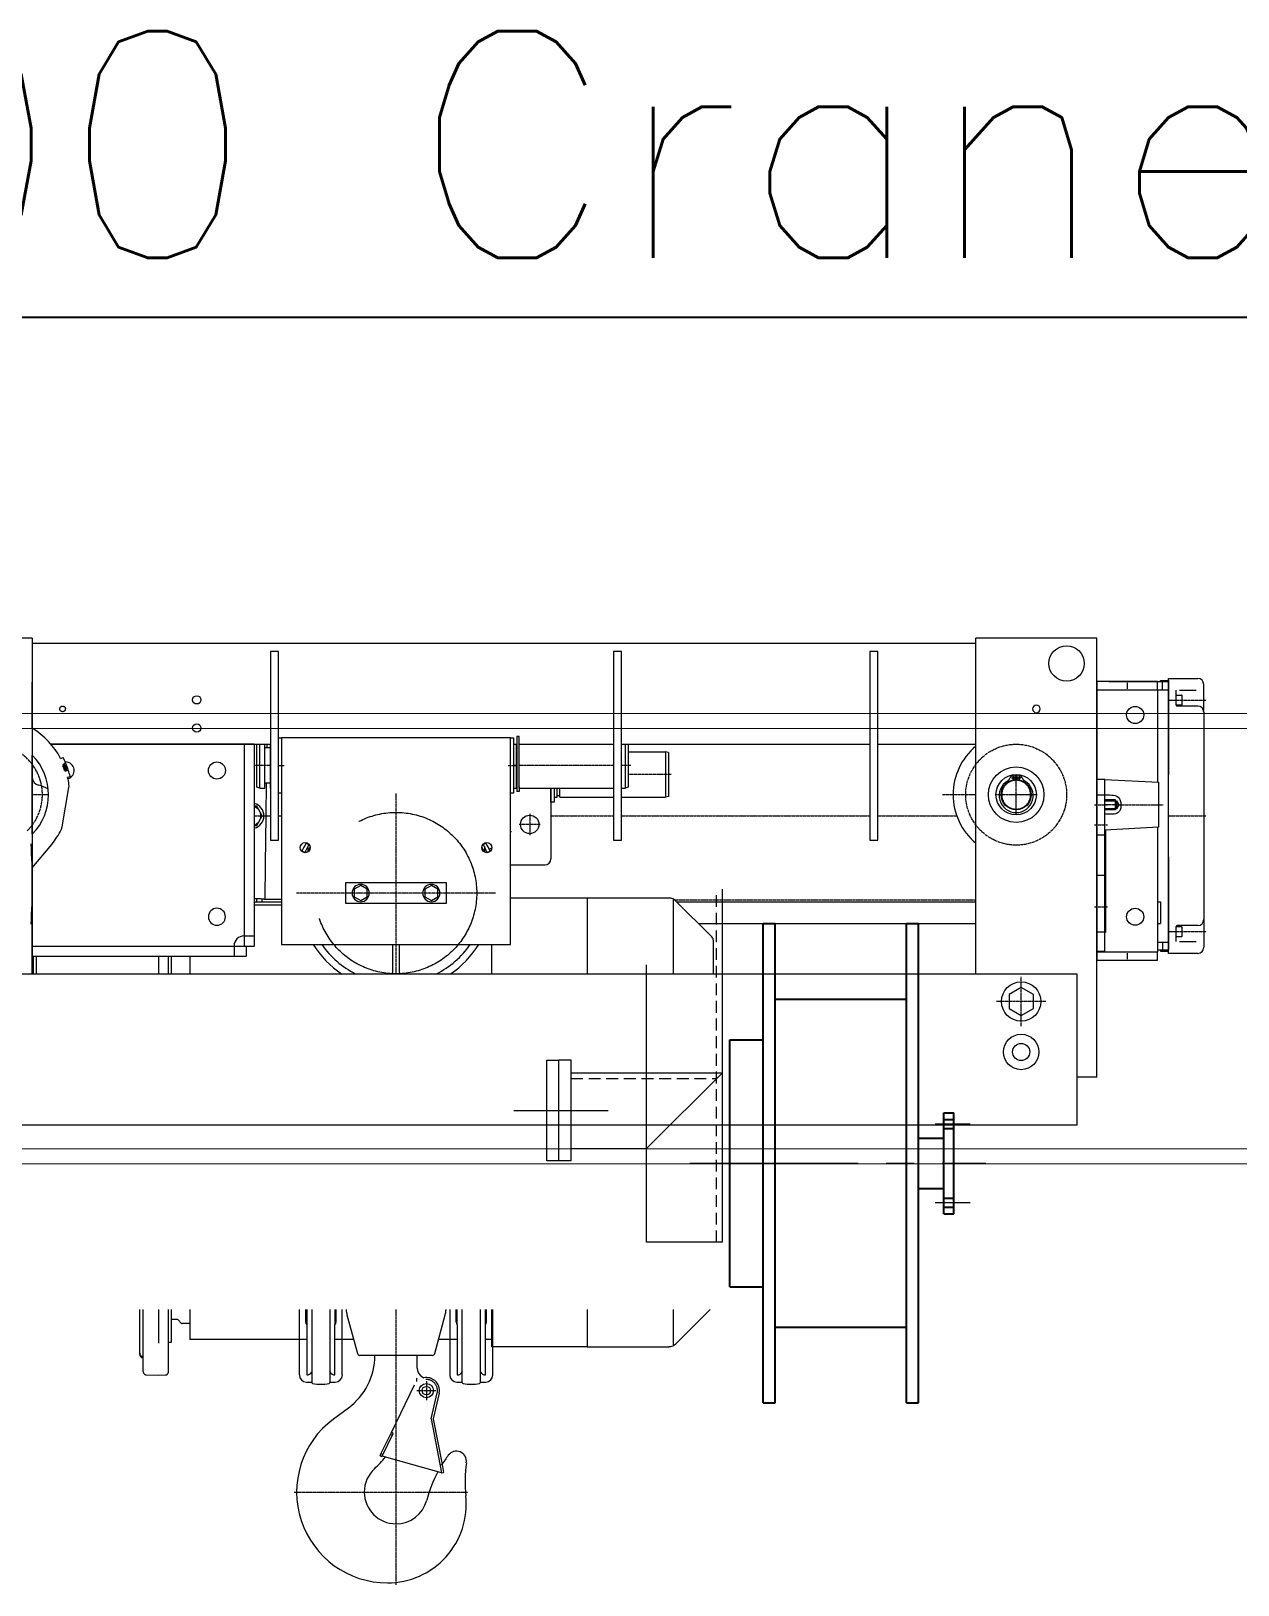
# Model space of a CAD drawing. Header units: millimetres. Extents: x 68421 to 1479662, y -51504 to 144751.
# Drawn here: x 1173931 to 1175526, y 66915 to 68970 of the extents above; entities that cross this region are included whole.
import ezdxf

# ---------------------------------------------------------------- set-up
doc = ezdxf.new("R2010")
doc.units = ezdxf.units.MM
doc.header["$LTSCALE"] = 0.35
doc.header["$MEASUREMENT"] = 0
for name, pattern in [('CENTER2', [28.575, 19.05, -3.175, 3.175, -3.175]), ('CONTIN', [0, 0, 0]), ('DASHED', [1290.855, 860.57, -430.285]), ('DOT_CENTER', [14, 12, -1, 0, -1]), ('HIDDEN', [9.525, 6.35, -3.175])]:
    doc.linetypes.add(name, pattern=pattern)
doc.layers.get('0').update_dxf_attribs({"linetype": 'CONTIN'})
for name, color, linetype in [('07', 7, 'CONTINUOUS'), ('11', 7, 'CONTIN'), ('2', 6, 'CONTIN'), ('Default', 7, 'CONTINUOUS')]:
    doc.layers.add(name, color=color, linetype=linetype)
doc.styles.add('SIMPLEX', font='simplex.shx', dxfattribs={"width": 0.8})

# ---------------------------------------------------------------- blocks, each defined once
blk = doc.blocks.new('A$C556C4CC6')
at = {"layer": '07', "color": 3, "linetype": 'Continuous', "ltscale": 100}
for p, q in [((72.5, 475), (84.5, 475)), ((72.5, 475), (72.5, 0)), ((84.5, 475), (84.5, 0)), ((214.5, 475), (214.5, 0)), ((214.5, 475), (226.5, 475)), ((226.5, 475), (226.5, 0)), ((84.5, 400), (214.5, 400)), ((39.5, 360), (39.5, 115)), ((39.5, 360), (72.5, 360)), ((251.5, 287.5), (251.5, 187.5)), ((251.5, 287.5), (261.5, 287.5)), ((251.5, 281), (261.5, 281)), ((261.5, 287.5), (261.5, 187.5)), ((226.5, 262.5), (251.5, 262.5)), ((251.5, 272), (261.5, 272)), ((226.5, 212.5), (251.5, 212.5)), ((251.5, 203), (261.5, 203)), ((251.5, 194), (261.5, 194)), ((251.5, 187.5), (261.5, 187.5)), ((39.5, 115), (72.5, 115)), ((84.5, 75), (214.5, 75)), ((72.5, 0), (84.5, 0)), ((214.5, 0), (226.5, 0))]:
    blk.add_line(p, q, dxfattribs=at)
at = {"layer": 'Default', "color": 1, "linetype": 'CENTER2', "lineweight": 13, "ltscale": 25}
for p, q in [((243.1, 276.5), (277.6, 276.5)), ((0, 237.5), (293.3, 237.5)), ((243.1, 198.5), (277.6, 198.5))]:
    blk.add_line(p, q, dxfattribs=at)
blk = doc.blocks.new('FGD')
at = {"color": 3, "linetype": 'Continuous', "lineweight": 0}
for p, q in [((1124965.1, 91779.1), (1124805, 91779.1)), ((1124965.1, 91779.1), (1124805, 91779.1)), ((1124965.1, 91779.1), (1124965.1, 91335.5)), ((1124965.1, 91779.1), (1124965.1, 91660.1)), ((1124965.1, 91772.5), (1126212.7, 91772.5)), ((1124965.1, 91772.5), (1124965.1, 91660.1)), ((1124965.1, 91772.5), (1126212.7, 91772.5)), ((1124965.1, 91772.5), (1124965.1, 91660.1)), ((1125290.7, 91761.8), (1125280, 91761.8)), ((1125280, 91761.8), (1125280, 91512.3)), ((1125290.7, 91512.3), (1125290.7, 91761.8)), ((1125744.4, 91761.8), (1125733.7, 91761.8)), ((1125733.7, 91761.8), (1125733.7, 91512.3)), ((1125744.4, 91512.3), (1125744.4, 91761.8)), ((1126083.3, 91761.8), (1126072.6, 91761.8)), ((1126072.6, 91761.8), (1126072.6, 91512.3)), ((1126083.3, 91512.3), (1126083.3, 91761.8)), ((1126212.7, 91335.5), (1126212.7, 91779.1)), ((1126212.7, 91335.5), (1126212.7, 91779.1)), ((1126372.8, 91779.1), (1126212.7, 91779.1)), ((1126372.8, 91779.1), (1126212.7, 91779.1)), ((1126212.7, 91639), (1126212.7, 91772.5)), ((1126212.7, 91639), (1126212.7, 91772.5)), ((1126372.8, 91592.3), (1126372.8, 91779.1)), ((1126372.8, 91198.7), (1126372.8, 91779.1)), ((1124965.1, 91660.1), (1124965.1, 91721.3)), ((1126452.9, 91721.8), (1126372.8, 91721.8)), ((1126372.8, 91721.8), (1126372.8, 91711.1)), ((1126388.8, 91721.8), (1126452.9, 91721.8)), ((1126412.8, 91720.4), (1126412.8, 91712.4)), ((1126452.9, 91721.8), (1126456.9, 91721.8)), ((1126452.9, 91711.1), (1126452.9, 91721.8)), ((1126456.9, 91721.8), (1126456.9, 91723.4)), ((1126456.9, 91723.4), (1126467.6, 91723.4)), ((1126456.9, 91721.8), (1126459.5, 91721.8)), ((1126459.5, 91711.1), (1126459.5, 91721.8)), ((1126459.5, 91721.8), (1126467.6, 91721.8)), ((1126467.6, 91362.5), (1126467.6, 91726.1)), ((1126467.6, 91726.1), (1126506.2, 91726.1)), ((1126467.6, 91723.4), (1126467.6, 91721.8)), ((1126467.6, 91721.8), (1126467.6, 91711.1)), ((1126514.3, 91681.4), (1126514.3, 91718.1)), ((1126372.8, 91711.1), (1126452.9, 91711.1)), ((1126372.8, 91711.1), (1126372.8, 91592.3)), ((1126452.9, 91711.1), (1126459.5, 91711.1)), ((1126452.9, 91711.1), (1126452.9, 91588.7)), ((1126459.5, 91711.1), (1126467.6, 91711.1)), ((1126467.6, 91711.1), (1126467.6, 91627.7)), ((1126477.6, 91704.1), (1126477.6, 91710.6)), ((1126477.6, 91697.4), (1126477.6, 91704.1)), ((1126477.6, 91704.1), (1126484.8, 91704.1)), ((1126482.2, 91710.6), (1126504.2, 91710.6)), ((1126485.6, 91691.5), (1126485.6, 91703.3)), ((1126477.6, 91690.7), (1126477.6, 91697.4)), ((1126484.8, 91690.7), (1126477.6, 91690.7)), ((1126506.2, 91689.4), (1126478.9, 91689.4)), ((1126514.3, 91681.4), (1126514.3, 91407.2)), ((1124989.9, 91639), (1125245.3, 91639)), ((1124989.9, 91639), (1125280, 91639)), ((1125245.3, 91639), (1124989.9, 91639)), ((1125258.7, 91639), (1125245.3, 91639)), ((1125245.3, 91639), (1125245.3, 91385.6)), ((1125245.3, 91639), (1125258.7, 91639)), ((1125258.7, 91639), (1125258.7, 91372.2)), ((1125258.7, 91639), (1125280, 91639)), ((1125262, 91582.1), (1125262, 91639)), ((1125266, 91581), (1125266, 91639)), ((1125272.7, 91634.4), (1125272.7, 91639)), ((1125275.2, 91637.7), (1125275.1, 91634.4)), ((1125275.2, 91639), (1125275.2, 91637.7)), ((1125280, 91634.4), (1125280, 91639)), ((1125290.7, 91574.3), (1125290.7, 91647.7)), ((1125290.7, 91647.7), (1125294.7, 91647.7)), ((1125294.7, 91647.7), (1125294.7, 91374.2)), ((1125597.6, 91647.7), (1125294.7, 91647.7)), ((1125294.7, 91647.7), (1125294.7, 91574.3)), ((1125597.6, 91374.2), (1125597.6, 91647.7)), ((1125597.6, 91647.7), (1125601.6, 91647.7)), ((1125597.6, 91574.3), (1125597.6, 91647.7)), ((1125601.6, 91647.7), (1125601.6, 91574.3)), ((1125601.6, 91639), (1125605.8, 91639)), ((1125601.6, 91639), (1125605.8, 91639)), ((1125605.8, 91639), (1125605.6, 91639)), ((1125605.6, 91583), (1125605.6, 91639)), ((1125609.1, 91649.4), (1125605.8, 91649.4)), ((1125605.8, 91649.4), (1125605.8, 91576.4)), ((1125609.1, 91641), (1125609.1, 91649.4)), ((1125609.1, 91582.7), (1125609.1, 91641)), ((1125609.1, 91639), (1125733.7, 91639)), ((1125609.1, 91639), (1125733.7, 91639)), ((1125609.1, 91581), (1125609.1, 91639)), ((1125744.4, 91639), (1126072.6, 91639)), ((1125744.4, 91639), (1126072.6, 91639)), ((1125749, 91639), (1125749, 91581)), ((1125753, 91639), (1125753, 91582.1)), ((1126083.3, 91639), (1126212.7, 91639)), ((1126083.3, 91639), (1126212.7, 91639)), ((1124965.1, 91624.6), (1124965.1, 91520)), ((1124965.1, 91520), (1124965.1, 91624.6)), ((1124965.1, 91624.6), (1124965.1, 91595.2)), ((1125002.4, 91620.2), (1125002.6, 91620.3)), ((1125002.6, 91620.3), (1125005.8, 91621.5)), ((1125272.7, 91587.7), (1125272.7, 91634.4)), ((1125280, 91634.4), (1125272.7, 91634.4)), ((1125280, 91587.7), (1125280, 91634.4)), ((1125753, 91629), (1125802.4, 91629)), ((1125802.4, 91629), (1125802.4, 91569)), ((1125806.4, 91628), (1125802.4, 91629)), ((1125806.4, 91628), (1125806.4, 91570.1)), ((1126467.6, 91627.7), (1126467.6, 91598.6)), ((1126467.6, 91597.7), (1126467.6, 91627.7)), ((1125007.6, 91612.9), (1125006.4, 91612.4)), ((1125009.5, 91613.6), (1125007.6, 91612.9)), ((1125009.6, 91603.7), (1125010.8, 91604.1)), ((1125010.8, 91604.1), (1125012.7, 91604.8)), ((1125011.9, 91595.3), (1125015.1, 91596.4)), ((1126264.7, 91592.3), (1126264.7, 91598)), ((1126267.4, 91592.3), (1126267.4, 91598)), ((1125004.7, 91529.7), (1125013.5, 91581.9)), ((1125266, 91581), (1125262, 91582.1)), ((1125266, 91581), (1125272.7, 91581)), ((1125272.7, 91581), (1125272.7, 91587.7)), ((1125280, 91587.7), (1125272.7, 91587.7)), ((1125274.6, 91587.7), (1125274, 91544.3)), ((1125280, 91581), (1125280, 91587.7)), ((1125294.7, 91574.3), (1125290.7, 91574.3)), ((1125601.6, 91574.3), (1125597.6, 91574.3)), ((1125601.6, 91581), (1125605.6, 91581)), ((1125605.8, 91583), (1125605.6, 91583)), ((1125605.6, 91581), (1125605.6, 91583)), ((1125609.1, 91576.4), (1125605.8, 91576.4)), ((1125609.1, 91582.7), (1125609.1, 91581)), ((1125609.1, 91581), (1125733.7, 91581)), ((1125609.1, 91581), (1125609.1, 91576.4)), ((1125651, 91581), (1125651, 91487.6)), ((1125651, 91562.3), (1125651, 91581)), ((1125655, 91581), (1125655, 91562.3)), ((1125659, 91571), (1125659, 91581)), ((1125662.5, 91571), (1125662.5, 91581)), ((1125744.4, 91581), (1125749, 91581)), ((1125753, 91582.1), (1125749, 91581)), ((1126372.8, 91572.3), (1126372.8, 91592.3)), ((1126372.8, 91592.3), (1126372.8, 91573)), ((1126372.8, 91592.3), (1126372.8, 91572.3)), ((1126383.5, 91592.3), (1126372.8, 91592.3)), ((1126372.8, 91592.3), (1126372.8, 91572.3)), ((1126383.5, 91592.3), (1126372.8, 91592.3)), ((1126383.5, 91578.9), (1126383.5, 91592.3)), ((1126383.5, 91572.3), (1126383.5, 91592.3)), ((1126383.5, 91592.3), (1126454.2, 91588.7)), ((1126383.5, 91572.3), (1126383.5, 91592.3)), ((1126383.5, 91572.3), (1126383.5, 91578.9)), ((1126454.2, 91588.7), (1126454.2, 91529.3)), ((1125262, 91557), (1125258.7, 91557)), ((1125269.3, 91544.3), (1125262, 91557)), ((1125655, 91562.3), (1125651, 91562.3)), ((1125655, 91569), (1125659, 91569)), ((1125659, 91569), (1125659, 91571)), ((1125662.5, 91571), (1125659, 91571)), ((1125662.5, 91569), (1125662.5, 91571)), ((1125662.5, 91569), (1125733.7, 91569)), ((1125744.4, 91569), (1125802.4, 91569)), ((1125806.4, 91570.1), (1125802.4, 91569)), ((1126372.8, 91390.9), (1126372.8, 91572.3)), ((1126372.8, 91572.3), (1126383.5, 91572.3)), ((1126372.8, 91572.3), (1126372.8, 91390.9)), ((1126372.8, 91572.3), (1126372.8, 91390.9)), ((1126383.5, 91572.2), (1126383.5, 91572.3)), ((1126383.5, 91390.9), (1126383.5, 91572.3)), ((1126383.5, 91572.2), (1126383.5, 91572.3)), ((1126383.5, 91565.6), (1126383.5, 91572.2)), ((1126383.5, 91565.6), (1126383.5, 91572.2)), ((1126383.5, 91564.3), (1126383.5, 91565.6)), ((1126383.5, 91564.3), (1126383.5, 91565.6)), ((1126397.4, 91565.6), (1126383.5, 91565.6)), ((1126383.5, 91553.6), (1126383.5, 91564.3)), ((1126383.5, 91564.3), (1126397.4, 91564.3)), ((1126383.5, 91559), (1126383.5, 91564.3)), ((1126383.5, 91553.6), (1126383.5, 91559)), ((1126383.5, 91552.3), (1126383.5, 91553.6)), ((1126397.4, 91553.6), (1126383.5, 91553.6)), ((1126383.5, 91552.3), (1126383.5, 91553.6)), ((1126397.4, 91564.3), (1126397.4, 91565.6)), ((1126397.4, 91564.3), (1126398.8, 91564.3)), ((1126397.4, 91553.6), (1126397.4, 91564.3)), ((1126397.4, 91553.6), (1126398.8, 91553.6)), ((1126397.4, 91552.3), (1126397.4, 91553.6)), ((1126398.8, 91564.3), (1126401.9, 91559)), ((1126398.8, 91564.3), (1126398.8, 91553.6)), ((1126401.9, 91559), (1126398.8, 91553.6)), ((1125262, 91531.6), (1125269.3, 91544.3)), ((1125274, 91544.3), (1125273.2, 91480.3)), ((1126383.5, 91549.6), (1126383.5, 91552.3)), ((1126383.5, 91549.6), (1126383.5, 91552.3)), ((1126397.4, 91552.3), (1126383.5, 91552.3)), ((1126383.5, 91546.6), (1126383.5, 91549.6)), ((1126383.5, 91546.6), (1126383.5, 91549.6)), ((1126383.5, 91525.6), (1126383.5, 91546.6)), ((1126383.5, 91365.5), (1126383.5, 91546.6)), ((1125258.7, 91531.6), (1125262, 91531.6)), ((1126454.2, 91529.3), (1126383.5, 91525.6)), ((1126384.2, 91525.7), (1126384.2, 91390.2)), ((1126452.9, 91529.2), (1126452.9, 91364.2)), ((1124965.1, 91475.8), (1124990.8, 91506.6)), ((1125280, 91512.3), (1125290.7, 91512.3)), ((1125325.5, 91496), (1125321.8, 91497.6)), ((1125327.3, 91508.5), (1125330.8, 91506.5)), ((1125561.5, 91506.5), (1125565, 91508.5)), ((1125570.5, 91497.6), (1125566.8, 91496)), ((1125733.7, 91512.3), (1125744.4, 91512.3)), ((1126072.6, 91512.3), (1126083.3, 91512.3)), ((1124965.1, 91475.8), (1124965.1, 91358.8)), ((1124965.1, 91475.8), (1124965.1, 91372.2)), ((1124965.1, 91358.8), (1124965.1, 91475.8)), ((1124965.1, 91372.2), (1124965.1, 91475.8)), ((1125273.2, 91480.3), (1125272.7, 91434)), ((1125597.6, 91479.6), (1125643, 91479.6)), ((1126467.6, 91460.9), (1126467.6, 91490.9)), ((1126467.6, 91490), (1126467.6, 91460.9)), ((1125512.9, 91455.6), (1125379.4, 91455.6)), ((1125379.4, 91455.6), (1125379.4, 91428.9)), ((1125399.4, 91452.2), (1125390.8, 91447.2)), ((1125408.1, 91447.2), (1125399.4, 91452.2)), ((1125492.8, 91452.2), (1125484.2, 91447.2)), ((1125501.5, 91447.2), (1125492.8, 91452.2)), ((1125512.9, 91428.9), (1125512.9, 91455.6)), ((1126467.6, 91460.9), (1126467.6, 91377.5)), ((1125258.7, 91430.7), (1125294.7, 91430.7)), ((1125261.7, 91434.6), (1125261.7, 91430.7)), ((1125268.7, 91434.2), (1125268.7, 91430.7)), ((1125271.4, 91434), (1125272.7, 91434)), ((1125272.7, 91434), (1125294.7, 91434)), ((1125390.8, 91447.2), (1125390.8, 91437.2)), ((1125390.8, 91437.2), (1125399.4, 91432.2)), ((1125399.4, 91432.2), (1125408.1, 91437.2)), ((1125408.1, 91437.2), (1125408.1, 91447.2)), ((1125484.2, 91447.2), (1125484.2, 91437.2)), ((1125484.2, 91437.2), (1125492.8, 91432.2)), ((1125492.8, 91432.2), (1125501.5, 91437.2)), ((1125501.5, 91437.2), (1125501.5, 91447.2)), ((1125699, 91435.7), (1125597.6, 91435.7)), ((1125806.9, 91435.7), (1125699, 91435.7)), ((1125699, 91435.7), (1125699, 91335.5)), ((1125812.4, 91433.1), (1125812.4, 91335.5)), ((1125816.3, 91431.7), (1125863.8, 91384.2)), ((1125817.4, 91430.7), (1126212.7, 91430.7)), ((1126383.5, 91430.7), (1126384.2, 91430.7)), ((1126452.9, 91430.7), (1126456.9, 91430.7)), ((1126456.9, 91430.7), (1126456.9, 91401.8)), ((1125294.7, 91426.3), (1125258.7, 91426.3)), ((1125379.4, 91428.9), (1125512.9, 91428.9)), ((1125846.2, 91401.8), (1126212.7, 91401.8)), ((1126372.8, 91390.9), (1126372.8, 91365.5)), ((1126372.8, 91365.5), (1126372.8, 91390.9)), ((1126372.8, 91390.9), (1126383.5, 91390.9)), ((1126372.8, 91390.9), (1126372.8, 91365.5)), ((1126372.8, 91390.2), (1126372.8, 91365.5)), ((1126383.5, 91401.8), (1126384.2, 91401.8)), ((1126383.5, 91365.5), (1126383.5, 91390.9)), ((1126384.2, 91390.2), (1126383.5, 91390.2)), ((1126452.9, 91401.8), (1126456.9, 91401.8)), ((1126477.6, 91391.2), (1126477.6, 91397.9)), ((1126477.6, 91397.9), (1126484.8, 91397.9)), ((1126477.6, 91384.5), (1126477.6, 91391.2)), ((1126506.2, 91399.2), (1126478.9, 91399.2)), ((1126485.6, 91385.3), (1126485.6, 91397.1)), ((1126514.3, 91407.2), (1126514.3, 91370.5)), ((1124965.1, 91372.2), (1124965.1, 91358.8)), ((1124965.1, 91372.2), (1125231.9, 91372.2)), ((1124965.1, 91364.2), (1124965.1, 91372.2)), ((1125231.9, 91372.2), (1125232, 91372.2)), ((1125232, 91372.2), (1125245.3, 91372.2)), ((1125245.3, 91385.6), (1125245.3, 91372.2)), ((1125245.3, 91372.2), (1125248, 91372.2)), ((1125248, 91372.2), (1125258.7, 91372.2)), ((1125248, 91372.2), (1125248, 91358.8)), ((1125294.7, 91374.2), (1125597.6, 91374.2)), ((1125442.1, 91338.9), (1125442.1, 91374.2)), ((1125450.1, 91374.2), (1125450.1, 91338.9)), ((1125572.2, 91374.2), (1125572.2, 91335.5)), ((1125572.2, 91374.2), (1125572.2, 91335.5)), ((1125865.8, 91335.5), (1125865.8, 91379.5)), ((1126452.9, 91377.5), (1126459.5, 91377.5)), ((1126459.5, 91377.5), (1126459.5, 91366.8)), ((1126459.5, 91377.5), (1126467.6, 91377.5)), ((1126467.6, 91377.5), (1126467.6, 91366.8)), ((1126477.6, 91378), (1126477.6, 91384.5)), ((1126484.8, 91384.5), (1126477.6, 91384.5)), ((1126482.2, 91378), (1126504.2, 91378)), ((1124965.1, 91335.5), (1124965.1, 91358.8)), ((1124965.1, 91358.8), (1125232, 91358.8)), ((1124965.1, 91358.8), (1124965.1, 91335.5)), ((1124966.5, 91358.8), (1124966.5, 91335.5)), ((1124970.5, 91335.5), (1124970.5, 91358.8)), ((1125132.6, 91335.5), (1125132.6, 91358.8)), ((1125145.3, 91335.5), (1125145.3, 91358.8)), ((1125149.3, 91335.5), (1125149.3, 91358.8)), ((1125149.3, 91356.9), (1125149.3, 91358.8)), ((1125149.3, 91335.5), (1125149.3, 91356.9)), ((1125173.3, 91358.8), (1125173.3, 91335.5)), ((1125173.3, 91358.8), (1125173.3, 91335.5)), ((1125232, 91358.8), (1125248, 91358.8)), ((1126372.8, 91365.5), (1126372.8, 91364.2)), ((1126372.8, 91365.5), (1126383.5, 91365.5)), ((1126372.8, 91198.7), (1126372.8, 91365.5)), ((1126372.8, 91365.5), (1126383.5, 91365.5)), ((1126452.9, 91364.2), (1126372.8, 91364.2)), ((1126372.8, 91364.2), (1126372.8, 91353.5)), ((1126372.8, 91353.5), (1126452.9, 91353.5)), ((1126412.8, 91362.8), (1126412.8, 91354.8)), ((1126456.9, 91366.8), (1126452.9, 91366.8)), ((1126452.9, 91353.5), (1126452.9, 91364.2)), ((1126456.9, 91366.8), (1126456.9, 91365.2)), ((1126459.5, 91366.8), (1126456.9, 91366.8)), ((1126456.9, 91365.2), (1126467.6, 91365.2)), ((1126467.6, 91366.8), (1126459.5, 91366.8)), ((1126467.6, 91365.2), (1126467.6, 91366.8)), ((1126506.2, 91362.5), (1126467.6, 91362.5)), ((1124831.7, 91335.5), (1126346.1, 91335.5)), ((1126346.1, 91335.5), (1126346.1, 91135.3)), ((1126272.7, 91317.3), (1126256.7, 91308)), ((1126256.7, 91308), (1126256.7, 91289.5)), ((1126288.8, 91308), (1126272.7, 91317.3)), ((1126288.8, 91289.5), (1126288.8, 91308)), ((1126256.7, 91289.5), (1126272.7, 91280.3)), ((1126272.7, 91280.3), (1126288.8, 91289.5)), ((1126372.8, 91198.7), (1126346.1, 91198.7)), ((1126372.8, 91198.7), (1126346.1, 91198.7)), ((1126346.1, 91135.3), (1124831.7, 91135.3)), ((1125107.2, 90833.9), (1125107.2, 90891.7)), ((1125111.9, 90829.5), (1125111.9, 90891.7)), ((1125132.6, 90847.1), (1125132.6, 90891.7)), ((1125145.3, 90848.4), (1125145.3, 90891.7)), ((1125149.3, 90848.5), (1125149.3, 90891.7)), ((1125149.3, 90878.5), (1125149.3, 90891.7)), ((1125156.4, 90878.5), (1125149.3, 90878.5)), ((1125162, 90873.7), (1125157.9, 90877.9)), ((1125173.3, 90891.7), (1125173.3, 90873.1)), ((1125173.3, 90891.7), (1125173.3, 90851.8)), ((1125318.2, 90891.7), (1125318.2, 90805)), ((1125326.6, 90891.7), (1125326.6, 90883.7)), ((1125326.6, 90883.7), (1125326.6, 90874.8)), ((1125328, 90891.7), (1125328, 90871.3)), ((1125334.7, 90891.7), (1125334.7, 90794.7)), ((1125358.6, 90891.7), (1125358.6, 90794.7)), ((1125365.3, 90891.7), (1125365.3, 90871.3)), ((1125366.7, 90891.7), (1125366.7, 90883.7)), ((1125366.7, 90883.7), (1125366.7, 90874.8)), ((1125375.1, 90805), (1125375.1, 90891.7)), ((1125380.2, 90891.7), (1125380.3, 90890.8)), ((1125381.2, 90884.7), (1125395, 90833.5)), ((1125497.3, 90833.5), (1125511, 90884.7)), ((1125512.1, 90891.7), (1125512, 90890.8)), ((1125517.2, 90891.7), (1125517.2, 90805)), ((1125525.6, 90883.7), (1125525.6, 90891.7)), ((1125525.6, 90874.8), (1125525.6, 90883.7)), ((1125527, 90871.3), (1125527, 90891.7)), ((1125533.7, 90794.7), (1125533.7, 90891.7)), ((1125557.6, 90794.7), (1125557.6, 90891.7)), ((1125564.3, 90871.3), (1125564.3, 90891.7)), ((1125565.6, 90883.7), (1125565.6, 90891.7)), ((1125565.6, 90874.8), (1125565.6, 90883.7)), ((1125572.2, 90891.7), (1125572.2, 90851.8)), ((1125572.2, 90891.7), (1125572.2, 90842.4)), ((1125574.1, 90805), (1125574.1, 90891.7)), ((1125699, 90891.7), (1125699, 90842.4)), ((1125812.4, 90891.7), (1125812.4, 90845)), ((1125861.7, 90891.7), (1125816.3, 90846.4)), ((1125173.3, 90873.1), (1125163.4, 90873.1)), ((1125328, 90871.3), (1125328, 90814.3)), ((1125365.3, 90814.3), (1125365.3, 90871.3)), ((1125527, 90871.3), (1125527, 90814.3)), ((1125564.3, 90814.3), (1125564.3, 90871.3)), ((1125145.3, 90848.4), (1125149.3, 90848.5)), ((1125145.3, 90809.4), (1125145.3, 90848.4)), ((1125328, 90851.8), (1125173.3, 90851.8)), ((1125390.1, 90851.8), (1125365.3, 90851.8)), ((1125527, 90851.8), (1125502.2, 90851.8)), ((1125572.2, 90851.8), (1125564.3, 90851.8)), ((1125699, 90842.4), (1125572.2, 90842.4)), ((1125699, 90842.4), (1125806.9, 90842.4)), ((1125107.2, 90832.3), (1125107.2, 90833.9)), ((1125111.9, 90829.5), (1125111.2, 90829.5)), ((1125111.9, 90827.9), (1125111.2, 90828)), ((1125111.9, 90827.9), (1125111.9, 90829.5)), ((1125111.9, 90809.6), (1125111.9, 90827.9)), ((1125328, 90814.3), (1125328, 90805)), ((1125328, 90814.3), (1125328, 90814.3)), ((1125365.3, 90805), (1125365.3, 90814.3)), ((1125365.3, 90814.3), (1125365.3, 90814.3)), ((1125398.2, 90831), (1125446.1, 90831)), ((1125418.1, 90831), (1125474.2, 90831)), ((1125446.1, 90831), (1125473.5, 90831)), ((1125473.5, 90831), (1125494.1, 90831)), ((1125474.2, 90814.2), (1125474.2, 90831)), ((1125527, 90814.3), (1125527, 90805)), ((1125527, 90814.3), (1125527, 90814.3)), ((1125564.3, 90805), (1125564.3, 90814.3)), ((1125564.3, 90814.3), (1125564.3, 90814.3)), ((1125115.8, 90805.2), (1125132.6, 90804.9)), ((1125132.6, 90804.9), (1125141.3, 90805)), ((1125327.6, 90795.6), (1125334.7, 90795.6)), ((1125328.1, 90805), (1125328, 90805)), ((1125334.7, 90810.2), (1125334.2, 90809.1)), ((1125359.1, 90809.1), (1125358.6, 90810.2)), ((1125358.6, 90795.6), (1125365.8, 90795.6)), ((1125365.3, 90805), (1125365.2, 90805)), ((1125480.8, 90802.7), (1125480.8, 90802.6)), ((1125480.8, 90802.6), (1125483, 90801.4)), ((1125526.5, 90795.6), (1125533.7, 90795.6)), ((1125527.1, 90805), (1125527, 90805)), ((1125533.7, 90810.2), (1125533.2, 90809.1)), ((1125558, 90809.1), (1125557.6, 90810.2)), ((1125557.6, 90795.6), (1125564.7, 90795.6)), ((1125564.3, 90805), (1125564.2, 90805)), ((1125439.9, 90728.9), (1125470.6, 90791.9)), ((1125503.2, 90780.8), (1125495.3, 90747.1)), ((1125383.1, 90761.3), (1125363.3, 90746.7)), ((1125495.3, 90747.1), (1125506.9, 90686.5)), ((1125426.2, 90700.9), (1125438.7, 90726.5)), ((1125427.6, 90697.7), (1125442.2, 90727.7)), ((1125438.7, 90726.5), (1125439.9, 90728.9)), ((1125441.1, 90725.3), (1125438.7, 90726.5)), ((1125442.2, 90727.7), (1125439.9, 90728.9)), ((1125425, 90698.4), (1125426.2, 90700.9)), ((1125425, 90698.4), (1125427.4, 90697.3)), ((1125428.6, 90699.7), (1125426.2, 90700.9)), ((1125427.4, 90697.3), (1125427.6, 90697.7)), ((1125506.3, 90675.8), (1125427.6, 90697.7)), ((1125506.3, 90675.8), (1125508.9, 90675.9)), ((1125506.9, 90686.5), (1125508.9, 90675.9))]:
    blk.add_line(p, q, dxfattribs=at)
at = {"lineweight": 0}
for p, q in [((1119001.2, 91678.1), (1131701.2, 91681.7)), ((1119027.8, 91658.2), (1131674.7, 91661.8)), ((1119531.2, 91102.3), (1131171.3, 91105.8)), ((1119517.6, 91082.4), (1131184.9, 91085.9))]:
    blk.add_line(p, q, dxfattribs=at)
at = {"color": 3, "linetype": 'DOT_CENTER', "lineweight": 0}
for p, q in [((1126467.6, 91697.4), (1126517.6, 91697.4)), ((1125280, 91611), (1125258.7, 91611)), ((1125290.7, 91611), (1125298, 91611)), ((1125594.3, 91611), (1125604.9, 91611)), ((1125605.8, 91611), (1125601.6, 91611)), ((1125733.7, 91611), (1125609.1, 91611)), ((1125756.4, 91611), (1125744.4, 91611)), ((1125809.7, 91599), (1125753, 91599)), ((1126262.1, 91596.8), (1126262.1, 91592)), ((1126266.1, 91572.3), (1126266.1, 91599)), ((1126266.1, 91572.3), (1126266.1, 91595)), ((1126270.1, 91596.8), (1126270.1, 91592)), ((1126264.5, 91594.4), (1126259.7, 91594.4)), ((1126272.5, 91594.4), (1126267.7, 91594.4)), ((1124986.5, 91572.3), (1124965.1, 91572.3)), ((1125446.1, 91335.5), (1125446.1, 91573.7)), ((1126212.7, 91572.3), (1126168.8, 91572.3)), ((1126266.1, 91572.3), (1126239.4, 91572.3)), ((1126266.1, 91572.3), (1126243.4, 91572.3)), ((1126292.8, 91572.3), (1126266.1, 91572.3)), ((1126266.1, 91545.6), (1126266.1, 91572.3)), ((1126266.1, 91549.6), (1126266.1, 91572.3)), ((1126288.8, 91572.3), (1126266.1, 91572.3)), ((1126369.5, 91559), (1126386.8, 91559)), ((1126396.6, 91559), (1126383.5, 91559)), ((1126396.6, 91559), (1126404.6, 91559)), ((1126404.6, 91559), (1126460.5, 91559)), ((1125258.7, 91544.3), (1125280, 91544.3)), ((1125269.3, 91544.3), (1125271.4, 91544.3)), ((1125271.4, 91544.3), (1125274, 91544.3)), ((1125274, 91544.3), (1125280, 91544.3)), ((1125290.7, 91544.3), (1125294.7, 91544.3)), ((1125622.9, 91547), (1125622.9, 91519)), ((1125651, 91544.3), (1125733.7, 91544.3)), ((1125744.4, 91544.3), (1126072.6, 91544.3)), ((1126083.3, 91544.3), (1126187.5, 91544.3)), ((1126467.6, 91544.3), (1126517.6, 91544.3)), ((1125598.9, 91523), (1125597.6, 91523)), ((1125636.9, 91533), (1125608.9, 91533)), ((1126369.5, 91532.3), (1126386.8, 91532.3)), ((1125329.4, 91504), (1125329.4, 91496.5)), ((1125562.9, 91504), (1125562.9, 91496.5)), ((1125577.6, 91442.2), (1125314.7, 91442.2)), ((1125814.6, 91433.2), (1126212.7, 91433.2)), ((1126383.5, 91433.2), (1126384.2, 91433.2)), ((1126369.5, 91424.2), (1126386.8, 91424.2)), ((1126383.5, 91424.2), (1126386.8, 91424.2)), ((1126467.6, 91391.2), (1126517.6, 91391.2)), ((1126272.7, 91266.1), (1126272.7, 91331.5)), ((1126305.4, 91298.8), (1126240.1, 91298.8)), ((1125446.1, 90608.2), (1125446.1, 90891.7)), ((1125446.1, 90827.7), (1125446.1, 90831)), ((1125486.2, 90797), (1125486.2, 90793.3)), ((1125473.5, 90784.3), (1125477.2, 90784.3)), ((1125477.2, 90784.3), (1125477.4, 90784.3)), ((1125477.4, 90784.3), (1125486.2, 90784.3)), ((1125477.4, 90784.3), (1125495, 90784.3)), ((1125486.2, 90793.3), (1125486.2, 90793.1)), ((1125486.2, 90793.1), (1125486.2, 90775.5)), ((1125486.2, 90784.3), (1125495, 90784.3)), ((1125486.2, 90775.5), (1125486.2, 90775.3)), ((1125486.2, 90775.3), (1125486.2, 90771.6)), ((1125495, 90784.3), (1125498.8, 90784.3)), ((1125495, 90784.3), (1125495.2, 90784.3)), ((1125311.4, 90650.2), (1125541.2, 90650.2)), ((1125446.1, 90527.4), (1125446.1, 90608.2))]:
    blk.add_line(p, q, dxfattribs=at)
at = {"color": 3, "linetype": 'DASHED', "lineweight": 0}
for p, q in [((1126264.7, 91591.4), (1126264.7, 91592.3)), ((1126267.4, 91591.4), (1126267.4, 91592.3)), ((1126383.5, 91518.9), (1126372.8, 91518.9)), ((1126383.5, 91465.6), (1126372.8, 91465.6)), ((1125232, 91372.2), (1125232, 91358.8)), ((1125245.3, 91385.6), (1125258.7, 91385.6)), ((1125492.6, 90746.9), (1125500.6, 90781.4)), ((1125492.6, 90746.9), (1125506.3, 90675.8)), ((1125504.3, 90686), (1125506.9, 90686.5))]:
    blk.add_line(p, q, dxfattribs=at)
at = {"color": 3, "linetype": 'HIDDEN', "lineweight": 0, "ltscale": 7}
for p, q in [((1125870, 90980.6), (1125870, 91440)), ((1125677.5, 91197.1), (1125870, 91197.1))]:
    blk.add_line(p, q, dxfattribs=at)
at = {"color": 3, "lineweight": 0}
for p, q in [((1125877.6, 90980.6), (1125877.6, 91447.6)), ((1125777.5, 90980.6), (1125777.5, 91347.5)), ((1125645.4, 91088), (1125645.4, 91221.4)), ((1125645.4, 91221.4), (1125661.5, 91221.4)), ((1125658.8, 91221.4), (1125661.5, 91221.4)), ((1125661.5, 91088), (1125661.5, 91221.4)), ((1125677.5, 91221.4), (1125661.5, 91221.4)), ((1125677.5, 91088), (1125677.5, 91221.4)), ((1125677.5, 91204.7), (1125877.6, 91204.7)), ((1125777.5, 91104.6), (1125877.6, 91204.7)), ((1125677.5, 91104.6), (1125777.5, 91104.6)), ((1125661.5, 91088), (1125645.4, 91088)), ((1125677.5, 91088), (1125661.5, 91088)), ((1125877.6, 90980.6), (1125777.5, 90980.6))]:
    blk.add_line(p, q, dxfattribs=at)
at = {"color": 3, "linetype": 'CENTER2', "lineweight": 0, "ltscale": 25}
blk.add_line((1125601.7, 91154.7), (1125726.5, 91154.7), dxfattribs=at)
at = {"color": 3, "linetype": 'Continuous', "lineweight": 0}
for centre, radius in [((1126332.8, 91745.8), 23.4), ((1125182.6, 91697.7), 5.47), ((1126423.5, 91677.7), 11.3), ((1125182.6, 91660.4), 5.47), ((1125209.3, 91604.3), 11.3), ((1126266.1, 91572.3), 36.7), ((1126266.1, 91572.3), 26.7), ((1126262.1, 91594.4), 1.33), ((1126270.1, 91594.4), 1.33), ((1126266.1, 91572.3), 20), ((1125622.9, 91533), 12.2), ((1125326.1, 91502.3), 6.67), ((1125566.2, 91502.3), 6.67), ((1126423.5, 91410.9), 11.3), ((1126272.7, 91298.8), 26), ((1126272.7, 91232.1), 23.4), ((1126272.7, 91232.1), 11.3), ((1125486.2, 90784.3), 9.34), ((1125486.2, 90784.3), 5.67)]:
    blk.add_circle(centre, radius, dxfattribs=at)
at = {"color": 3, "linetype": 'DASHED', "lineweight": 0}
for centre, radius in [((1125005.2, 91685.7), 3.67), ((1125446.1, 91442.2), 106.7)]:
    blk.add_circle(centre, radius, dxfattribs=at)
at = {"color": 3, "linetype": 'DOT_CENTER', "lineweight": 0}
blk.add_circle((1126266.1, 91572.3), 66.7, dxfattribs=at)
at = {"color": 3, "linetype": 'Continuous', "lineweight": 0}
for centre, radius, start, end in [((1126506.2, 91718.1), 8.01, 0, 90), ((1126484.8, 91703.3), 0.801, 0, 90), ((1126292.8, 91685.7), 4.94, 0, 180), ((1126292.8, 91685.7), 4.94, 180, 0), ((1126478.9, 91690.7), 1.33, 180, 270), ((1126484.8, 91691.5), 0.801, 270, 0), ((1126506.2, 91681.4), 8.01, 0, 90), ((1124911.8, 91572.3), 102.7, 27.8356, 58.7026), ((1126266.1, 91572.3), 83.4, 129.7918, 230.2082), ((1124911.8, 91572.3), 74.7, 315.5847, 44.4153), ((1124911.8, 91572.3), 106.1, 22.8968, 27.5997), ((1125009.2, 91604.3), 11.3, 90, 92.9769), ((1125009.2, 91604.3), 11.3, 286.0825, 90), ((1124975.8, 91595.2), 10.7, 180, 257.8468), ((1125006.9, 91611.2), 1.33, 112.6062, 202.2341), ((1124911.8, 91572.3), 101.4, 18.513, 22.2341), ((1124911.8, 91572.3), 102.7, 17.7689, 22.9782), ((1125006.9, 91611.2), 1.33, 110.3735, 112.6062), ((1124911.8, 91572.3), 104.1, 17.8017, 22.9454), ((1125009.2, 91604.9), 1.33, 198.513, 288.1409), ((1124911.8, 91572.3), 106.1, 17.8503, 22.8968), ((1125009.2, 91604.9), 1.33, 288.1409, 290.3735), ((1124911.8, 91572.3), 102.7, 7.5841, 12.9115), ((1124911.8, 91572.3), 106.1, 13.1474, 17.8503), ((1126382.1, 91532.2), 138.9, 153.1623, 153.3765), ((1126275.9, 91585.9), 19.9, 151.6738, 153.1623), ((1126269.1, 91589.6), 12.1, 149.2682, 151.6738), ((1126264.9, 91592.1), 7.21, 145.3419, 149.2682), ((1126263.3, 91593.2), 5.23, 140.1132, 145.3419), ((1126262.1, 91594.2), 3.66, 132.8972, 140.1132), ((1126261.5, 91594.8), 2.88, 124.0037, 132.8972), ((1126261.2, 91595.2), 2.35, 113.197, 124.0037), ((1126261.2, 91595.3), 2.26, 101.6785, 113.197), ((1126266.1, 91572.3), 25.8, 92.97, 101.9615), ((1126266.1, 91572.3), 25.8, 78.0385, 87.03), ((1126271, 91595.3), 2.26, 66.803, 78.3215), ((1126270.9, 91595.2), 2.35, 55.9963, 66.803), ((1126270.6, 91594.8), 2.88, 47.1028, 55.9963), ((1126270.1, 91594.2), 3.66, 39.8868, 47.1028), ((1126268.9, 91593.2), 5.23, 34.6581, 39.8868), ((1126267.3, 91592.1), 7.21, 30.7318, 34.6581), ((1126263.1, 91589.6), 12.1, 28.3262, 30.7318), ((1126256.2, 91585.9), 19.9, 26.8377, 28.3262), ((1126150, 91532.2), 138.9, 26.6235, 26.8377), ((1124965.1, 91545.6), 40, 58.3892, 77.8468), ((1125000.4, 91584.1), 13.3, 350.3735, 7.5841), ((1126266.1, 91571), 22.4, 120.3714, 59.6286), ((1126251.9, 91595.2), 5.67, 300.4319, 305.1137), ((1126251.9, 91595.2), 5.58, 305.1137, 309.8182), ((1126251.5, 91595.7), 6.29, 309.8182, 313.9786), ((1126251.3, 91595.9), 6.52, 313.9786, 318.0064), ((1126250.3, 91596.8), 7.85, 318.0064, 321.3849), ((1126249.8, 91597.1), 8.44, 321.3849, 324.5733), ((1126247.9, 91598.5), 10.9, 324.5733, 327.0946), ((1126247, 91599.1), 11.9, 327.0946, 329.4373), ((1126242.9, 91601.5), 16.7, 329.4373, 331.1429), ((1126241.3, 91602.4), 18.5, 331.1429, 332.7101), ((1126221.5, 91612.6), 40.8, 332.7101, 333.4348), ((1126310.6, 91612.6), 40.8, 206.5652, 207.2899), ((1126290.9, 91602.4), 18.5, 207.2899, 208.8571), ((1126289.3, 91601.5), 16.7, 208.8571, 210.5627), ((1126285.1, 91599.1), 11.9, 210.5627, 212.9054), ((1126284.3, 91598.5), 10.9, 212.9054, 215.4267), ((1126282.3, 91597.1), 8.44, 215.4267, 218.6151), ((1126281.8, 91596.8), 7.85, 218.6151, 221.9936), ((1126280.9, 91595.9), 6.52, 221.9936, 226.0214), ((1126280.7, 91595.7), 6.29, 226.0214, 230.1818), ((1126280.2, 91595.2), 5.58, 230.1818, 234.8863), ((1126280.3, 91595.2), 5.67, 234.8863, 239.5681), ((1125254.7, 91544.3), 16.7, 0, 76.1135), ((1125254.7, 91544.3), 12.7, 288.4085, 71.5915), ((1125254.7, 91544.3), 16.7, 283.8865, 0), ((1124911.8, 91572.3), 102.7, 320.2628, 333.163), ((1124991.5, 91532), 13.3, 333.163, 350.3735), ((1124077.2, 91454.3), 888, 356.571, 3.429), ((1125446.1, 91442.2), 136.1, 150.87, 156), ((1125446.1, 91442.2), 132.1, 150.87, 156), ((1125446.1, 91442.2), 128.8, 151.7903, 155.0796), ((1125446.1, 91442.2), 128.8, 24.9204, 28.2097), ((1125446.1, 91442.2), 132.1, 24, 29.2802), ((1125562.9, 91523), 23.4, 266.3042, 275.3673), ((1125446.1, 91442.2), 136.1, 24, 29.2837), ((1125562.9, 91523), 23.4, 285.5541, 295.3407), ((1125643, 91487.6), 8.01, 270, 0), ((1125399.4, 91442.2), 11.4, 0, 180), ((1125492.8, 91442.2), 11.4, 0, 180), ((1125254.7, 91248.3), 186.5, 87.8372, 88.7702), ((1125254.7, 91248.3), 186.5, 85.6713, 87.8372), ((1125254.7, 91248.3), 186.5, 84.8692, 85.6713), ((1125399.4, 91442.2), 11.4, 180, 0), ((1125492.8, 91442.2), 11.4, 180, 0), ((1125806.9, 91422.3), 13.3, 45, 90), ((1125209.3, 91410.9), 11.3, 90, 180), ((1125209.3, 91410.9), 11.3, 180, 270), ((1125209.3, 91410.9), 11.3, 0, 90), ((1125209.3, 91410.9), 11.3, 270, 0), ((1126478.9, 91397.9), 1.33, 90, 180), ((1126484.8, 91397.1), 0.801, 0, 90), ((1126506.2, 91407.2), 8.01, 270, 0), ((1125245.3, 91372.2), 13.4, 90, 180), ((1125446.1, 91442.2), 128.8, 211.904, 235.9977), ((1125446.1, 91442.2), 119.4, 214.7385, 243.3617), ((1125446.1, 91442.2), 119.4, 296.6383, 325.2615), ((1125446.1, 91442.2), 128.8, 304.0023, 328.096), ((1125859.1, 91379.5), 6.67, 0, 45), ((1126484.8, 91385.3), 0.801, 270, 0), ((1126506.2, 91370.5), 8.01, 270, 0), ((1125438.1, 91338.9), 4, 301.1618, 0), ((1125454.2, 91338.9), 4, 180, 238.8382), ((1125156.4, 90876.5), 2, 45, 90), ((1125409.6, 90892.3), 29.4, 182.8264, 195), ((1125482.7, 90892.3), 29.4, 345, 357.1736), ((1125163.4, 90875.1), 2, 225, 270), ((1125332, 90874.8), 5.34, 180, 221.4096), ((1125361.3, 90874.8), 5.34, 318.5904, 0), ((1125531, 90874.8), 5.34, 180, 221.4096), ((1125560.3, 90874.8), 5.34, 318.5904, 0), ((1125806.9, 90855.8), 13.3, 270, 315), ((1125331.4, 90831), 86.7, 306.5666, 0), ((1125398.2, 90834.3), 3.34, 195, 270), ((1125487.5, 90814.2), 13.3, 180, 240), ((1125494.1, 90834.3), 3.34, 270, 345), ((1125327.6, 90805), 9.34, 180, 270), ((1125328.1, 90811.7), 6.67, 270, 337.5), ((1125335.4, 90794.7), 0.667, 180, 201.536), ((1125336, 90795), 1.33, 201.536, 260.6035), ((1125346.7, 90859.5), 66.7, 260.6035, 279.3965), ((1125357.3, 90795), 1.33, 279.3965, 338.464), ((1125357.9, 90794.7), 0.667, 338.464, 0), ((1125365.2, 90811.7), 6.67, 202.5, 270), ((1125365.8, 90805), 9.34, 270, 0), ((1125298, 90810.4), 176.1, 355.3966, 357.0863), ((1125486.2, 90784.3), 17.3, 50.1989, 100.3822), ((1125486.2, 90784.3), 17.3, 348.4994, 50.1989), ((1125526.5, 90805), 9.34, 180, 270), ((1125527.1, 90811.7), 6.67, 270, 337.5), ((1125534.3, 90794.7), 0.667, 180, 201.536), ((1125535, 90795), 1.33, 201.536, 260.6035), ((1125545.6, 90859.5), 66.7, 260.6035, 279.3965), ((1125556.3, 90795), 1.33, 279.3965, 338.464), ((1125556.9, 90794.7), 0.667, 338.464, 0), ((1125564.2, 90811.7), 6.67, 202.5, 270), ((1125564.7, 90805), 9.34, 270, 0), ((1125434.8, 90650.2), 120.1, 126.5666, 270), ((1125298, 90810.4), 176.1, 312.7577, 319.6676), ((1125657, 90594.4), 176.1, 143.6411, 148.4809), ((1125525.9, 90690.9), 13.3, 351.7344, 143.6411), ((1125446.1, 90650.2), 42, 132.7577, 180), ((1125657, 90594.4), 176.1, 152.0031, 165.1778), ((1125713.5, 90663.7), 176.1, 171.7344, 186.037), ((1125446.1, 90650.2), 42, 180, 270), ((1125434.8, 90634.2), 104.1, 270, 6.037), ((1125446.1, 90650.2), 42, 270, 345.1778)]:
    blk.add_arc(centre, radius, start, end, dxfattribs=at)
at = {"color": 3, "linetype": 'DOT_CENTER', "lineweight": 0}
blk.add_arc((1124911.8, 91572.3), 66.7, 314.427, 190.1311, dxfattribs=at)
at = {"color": 3, "linetype": 'DASHED', "lineweight": 0}
for centre, radius, start, end in [((1126266.1, 91572.3), 19.1, 94.01, 85.99), ((1126266.1, 91572.3), 19.1, 85.99, 94.01), ((1125446.1, 91442.2), 136.1, 150.7163, 150.87), ((1125446.1, 91442.2), 132.1, 150.7198, 150.87), ((1125486.2, 90784.3), 14.7, 348.4994, 92.8449)]:
    blk.add_arc(centre, radius, start, end, dxfattribs=at)
at = {"color": 3, "linetype": 'Continuous', "lineweight": 0}
for points, knots in [([(1126383.5, 91572.2), (1126386.4, 91572.1), (1126392.3, 91572), (1126400.7, 91570.8), (1126404.2, 91564.5), (1126404.5, 91559.9), (1126404.8, 91556.2), (1126404.3, 91552.7), (1126402, 91549.1), (1126397, 91546), (1126390.4, 91546.9), (1126385.8, 91546.7), (1126383.5, 91546.6)], [0, 0, 0, 0, 6.66504, 13.428818, 17.403272, 21.630552, 23.771484, 25.84481, 29.327677, 33.029169, 38.478037, 43.595058, 43.595058, 43.595058, 43.595058]), ([(1125107.2, 90833.9), (1125107.2, 90833.6), (1125107.3, 90833), (1125107.5, 90832.2), (1125107.9, 90831.5), (1125108.4, 90830.8), (1125109, 90830.2), (1125109.6, 90829.8), (1125110.4, 90829.6), (1125110.9, 90829.5), (1125111.2, 90829.5)], [0, 0, 0, 0, 0.632962, 1.262278, 1.88479, 2.498267, 3.101759, 3.695793, 4.282359, 4.864655, 4.864655, 4.864655, 4.864655]), ([(1125107.2, 90832.3), (1125107.2, 90832), (1125107.3, 90831.5), (1125107.5, 90830.7), (1125107.9, 90829.9), (1125108.4, 90829.2), (1125109, 90828.7), (1125109.6, 90828.3), (1125110.4, 90828), (1125110.9, 90828), (1125111.2, 90828)], [0, 0, 0, 0, 0.632962, 1.262278, 1.88479, 2.498267, 3.101759, 3.695793, 4.282359, 4.864655, 4.864655, 4.864655, 4.864655]), ([(1125111.9, 90809.6), (1125111.9, 90809.3), (1125111.9, 90808.7), (1125112.2, 90807.9), (1125112.5, 90807.1), (1125113, 90806.5), (1125113.6, 90805.9), (1125114.3, 90805.5), (1125115.1, 90805.3), (1125115.6, 90805.2), (1125115.8, 90805.2)], [0, 0, 0, 0, 0.632962, 1.262278, 1.88479, 2.498267, 3.101759, 3.695793, 4.282359, 4.864655, 4.864655, 4.864655, 4.864655]), ([(1125141.3, 90805), (1125141.6, 90805.1), (1125142.1, 90805.1), (1125142.9, 90805.4), (1125143.5, 90805.8), (1125144.1, 90806.3), (1125144.6, 90807), (1125145, 90807.7), (1125145.2, 90808.6), (1125145.2, 90809.1), (1125145.3, 90809.4)], [0, 0, 0, 0, 0.582296, 1.168862, 1.762896, 2.366388, 2.979865, 3.602377, 4.231693, 4.864655, 4.864655, 4.864655, 4.864655])]:
    blk.add_open_spline(points, degree=3, knots=knots, dxfattribs=at)
at = {"color": 3, "linetype": 'Continuous', "lineweight": 0, "ltscale": 100, "extrusion": (0, 0, -1), "xscale": 1.334301066017276, "yscale": 1.334301066017276, "zscale": -1.334301066017276, "rotation": 180}
blk.add_blockref('A$C556C4CC6', (-1125834.8, 91401.8), dxfattribs=at)

msp = doc.modelspace()

# ---------------------------------------------------------------- linework, layer by layer
at = {"layer": '2'}
msp.add_line((1167968.23589, 68591.3193), (1181668.23389, 68591.3193), dxfattribs=at)

# ---------------------------------------------------------------- block references
at = {"linetype": 'Continuous', "lineweight": 5}
msp.add_blockref('FGD', (48967.002, -23612.45951), dxfattribs=at)

# ---------------------------------------------------------------- texts
at = {"layer": '11', "style": 'SIMPLEX'}
msp.add_text('13700 Crane Span', height=300, dxfattribs=at).set_placement((1172940.45459, 68669.55953))

doc.saveas('drawing.dxf')
